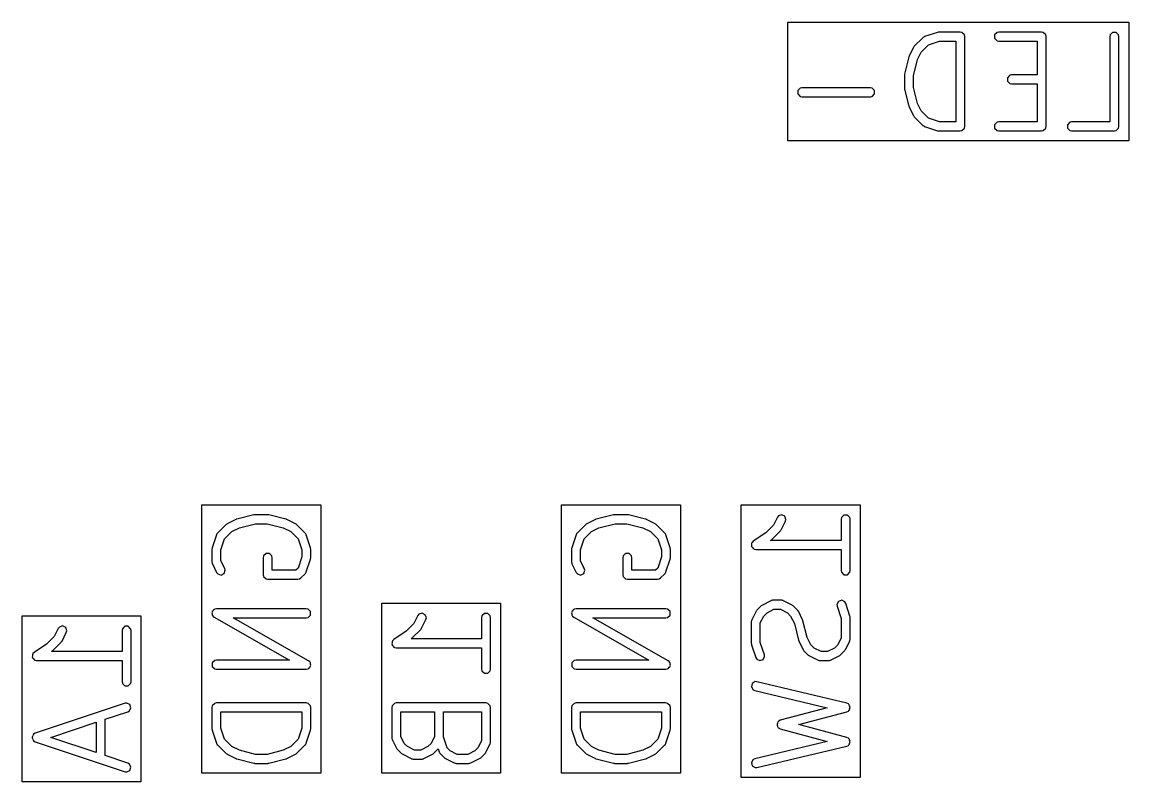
# Model space of a CAD drawing. Extents: x 126 to 207.7, y -101.2 to -82.
# Drawn here: x 126.05 to 138.36, y -101.25 to -92.8 of the extents above; entities that cross this region are included whole.
import ezdxf

# ---------------------------------------------------------------- set-up
doc = ezdxf.new("R2010")
doc.units = 0
doc.layers.add('BLACK', color=7, linetype='CONTINUOUS')

msp = doc.modelspace()

# ---------------------------------------------------------------- linework, layer by layer
at = {"layer": 'BLACK', "linetype": 'CONTINUOUS'}
for p, q in [((134.56262, -94.11853), (134.56262, -92.796308)), ((134.56262, -92.796308), (138.357226, -92.796308)), ((138.357226, -92.796308), (138.357226, -94.11853)), ((136.227922, -92.909985), (136.085066, -92.957604)), ((136.235872, -92.908982), (136.227922, -92.909985)), ((136.243734, -92.907419), (136.235872, -92.908982)), ((136.481829, -92.907419), (136.243734, -92.907419)), ((136.500963, -92.911225), (136.481829, -92.907419)), ((136.528023, -92.938285), (136.500963, -92.911225)), ((136.531829, -92.957419), (136.528023, -92.938285)), ((136.891267, -92.911225), (136.864207, -92.938285)), ((136.864207, -92.938285), (136.864207, -92.976553)), ((136.910401, -92.907419), (136.891267, -92.911225)), ((137.386591, -92.907419), (136.910401, -92.907419)), ((137.405725, -92.911225), (137.386591, -92.907419)), ((137.432785, -92.938285), (137.405725, -92.911225)), ((137.436591, -92.957419), (137.432785, -92.938285)), ((138.149921, -92.938285), (138.146115, -92.957419)), ((138.176981, -92.911225), (138.149921, -92.938285)), ((138.215249, -92.911225), (138.176981, -92.911225)), ((138.242309, -92.938285), (138.215249, -92.911225)), ((138.246115, -92.957419), (138.242309, -92.938285)), ((135.970284, -93.064921), (135.965832, -93.071582)), ((136.065522, -92.969683), (135.970284, -93.064921)), ((136.046732, -93.129893), (136.127885, -93.048739)), ((136.067603, -92.968292), (136.065522, -92.969683)), ((136.068117, -92.967265), (136.067603, -92.968292)), ((136.075082, -92.963294), (136.068117, -92.967265)), ((136.081743, -92.958844), (136.075082, -92.963294)), ((136.082891, -92.958844), (136.081743, -92.958844)), ((136.085066, -92.957604), (136.082891, -92.958844)), ((136.127885, -93.048739), (136.251847, -93.007419)), ((136.251847, -93.007419), (136.431829, -93.007419)), ((136.431829, -93.007419), (136.431829, -93.907419)), ((136.531829, -93.957419), (136.531829, -92.957419)), ((136.864207, -92.976553), (136.891267, -93.003613)), ((136.891267, -93.003613), (136.910401, -93.007419)), ((136.910401, -93.007419), (137.336591, -93.007419)), ((137.336591, -93.007419), (137.336591, -93.383609)), ((137.436591, -93.957419), (137.436591, -92.957419)), ((138.146115, -92.957419), (138.146115, -93.907419)), ((138.246115, -93.957419), (138.246115, -92.957419)), ((135.909513, -93.183387), (135.861894, -93.373863)), ((135.911852, -93.178434), (135.909513, -93.183387)), ((135.913299, -93.173153), (135.911852, -93.178434)), ((135.960917, -93.077916), (135.913299, -93.173153)), ((135.965832, -93.071582), (135.960917, -93.077916)), ((136.005196, -93.212965), (136.046732, -93.129893)), ((135.960401, -93.392145), (136.005196, -93.212965)), ((135.861596, -93.37998), (135.860401, -93.38599)), ((135.860401, -93.38599), (135.860401, -93.528847)), ((135.861894, -93.373863), (135.861596, -93.37998)), ((135.960401, -93.522692), (135.960401, -93.392145)), ((137.034124, -93.387415), (137.007064, -93.414475)), ((137.007064, -93.414475), (137.007064, -93.452743)), ((137.053258, -93.383609), (137.034124, -93.387415)), ((137.336591, -93.383609), (137.053258, -93.383609)), ((134.700791, -93.530272), (134.673731, -93.557332)), ((134.673731, -93.557332), (134.673731, -93.5956)), ((134.719925, -93.526466), (134.700791, -93.530272)), ((135.481829, -93.526466), (134.719925, -93.526466)), ((135.500963, -93.530272), (135.481829, -93.526466)), ((135.528023, -93.557332), (135.500963, -93.530272)), ((135.528023, -93.5956), (135.528023, -93.557332)), ((135.860401, -93.528847), (135.861596, -93.534856)), ((135.861596, -93.534856), (135.861894, -93.540974)), ((135.861894, -93.540974), (135.909513, -93.73145)), ((136.005196, -93.701872), (135.960401, -93.522692)), ((137.007064, -93.452743), (137.034124, -93.479803)), ((137.034124, -93.479803), (137.053258, -93.483609)), ((137.053258, -93.483609), (137.336591, -93.483609)), ((137.336591, -93.483609), (137.336591, -93.907419)), ((134.673731, -93.5956), (134.700791, -93.62266)), ((134.700791, -93.62266), (134.719925, -93.626466)), ((134.719925, -93.626466), (135.481829, -93.626466)), ((135.481829, -93.626466), (135.500963, -93.62266)), ((135.500963, -93.62266), (135.528023, -93.5956)), ((135.909513, -93.73145), (135.911852, -93.736402)), ((135.911852, -93.736402), (135.913299, -93.741684)), ((135.913299, -93.741684), (135.960917, -93.836921)), ((136.046731, -93.784942), (136.005196, -93.701872)), ((136.127887, -93.866099), (136.046731, -93.784942)), ((135.960917, -93.836921), (135.965828, -93.843249)), ((135.965828, -93.843249), (135.970283, -93.849916)), ((135.970283, -93.849916), (136.065522, -93.945155)), ((136.251847, -93.907419), (136.127887, -93.866099)), ((136.431829, -93.907419), (136.251847, -93.907419)), ((136.891267, -93.911225), (136.864207, -93.938285)), ((136.910401, -93.907419), (136.891267, -93.911225)), ((137.336591, -93.907419), (136.910401, -93.907419)), ((137.700791, -93.911225), (137.673731, -93.938285)), ((137.719925, -93.907419), (137.700791, -93.911225)), ((138.146115, -93.907419), (137.719925, -93.907419)), ((136.065522, -93.945155), (136.067603, -93.946545)), ((136.067603, -93.946545), (136.068117, -93.947573)), ((136.068117, -93.947573), (136.075082, -93.951543)), ((136.075082, -93.951543), (136.081743, -93.955994)), ((136.081743, -93.955994), (136.082891, -93.955994)), ((136.082891, -93.955994), (136.085066, -93.957234)), ((136.085066, -93.957234), (136.227922, -94.004853)), ((136.227922, -94.004853), (136.235872, -94.005855)), ((136.235872, -94.005855), (136.243734, -94.007419)), ((136.243734, -94.007419), (136.481829, -94.007419)), ((136.481829, -94.007419), (136.500963, -94.003613)), ((136.500963, -94.003613), (136.528023, -93.976553)), ((136.528023, -93.976553), (136.531829, -93.957419)), ((136.864207, -93.938285), (136.864207, -93.976553)), ((136.864207, -93.976553), (136.891267, -94.003613)), ((136.891267, -94.003613), (136.910401, -94.007419)), ((136.910401, -94.007419), (137.386591, -94.007419)), ((137.386591, -94.007419), (137.405725, -94.003613)), ((137.405725, -94.003613), (137.432785, -93.976553)), ((137.432785, -93.976553), (137.436591, -93.957419)), ((137.673731, -93.938285), (137.673731, -93.976553)), ((137.673731, -93.976553), (137.700791, -94.003613)), ((137.700791, -94.003613), (137.719925, -94.007419)), ((137.719925, -94.007419), (138.196115, -94.007419)), ((138.196115, -94.007419), (138.215249, -94.003613)), ((138.215249, -94.003613), (138.242309, -93.976553)), ((138.242309, -93.976553), (138.246115, -93.957419)), ((138.357226, -94.11853), (134.56262, -94.11853)), ((128.046308, -101.154845), (128.046308, -98.165957)), ((128.046308, -98.165957), (129.36853, -98.165957)), ((129.36853, -98.165957), (129.36853, -101.154845)), ((132.046308, -101.154845), (132.046308, -98.165957)), ((132.046308, -98.165957), (133.36853, -98.165957)), ((133.36853, -98.165957), (133.36853, -101.154845)), ((134.046308, -101.201835), (134.046308, -98.166083)), ((134.046308, -98.166083), (135.36853, -98.166083)), ((135.36853, -98.166083), (135.36853, -101.201835)), ((128.423153, -98.329966), (128.327915, -98.377585)), ((128.428434, -98.328519), (128.423153, -98.329966)), ((128.433387, -98.32618), (128.428434, -98.328519)), ((128.623863, -98.278561), (128.433387, -98.32618)), ((128.62998, -98.278263), (128.623863, -98.278561)), ((128.63599, -98.277068), (128.62998, -98.278263)), ((128.778847, -98.277068), (128.63599, -98.277068)), ((128.784856, -98.278263), (128.778847, -98.277068)), ((128.790974, -98.278561), (128.784856, -98.278263)), ((128.98145, -98.32618), (128.790974, -98.278561)), ((128.986402, -98.328519), (128.98145, -98.32618)), ((128.991684, -98.329966), (128.986402, -98.328519)), ((129.086921, -98.377584), (128.991684, -98.329966)), ((132.423153, -98.329966), (132.327915, -98.377585)), ((132.428434, -98.328519), (132.423153, -98.329966)), ((132.433387, -98.32618), (132.428434, -98.328519)), ((132.623863, -98.278561), (132.433387, -98.32618)), ((132.62998, -98.278263), (132.623863, -98.278561)), ((132.63599, -98.277068), (132.62998, -98.278263)), ((132.778847, -98.277068), (132.63599, -98.277068)), ((132.784856, -98.278263), (132.778847, -98.277068)), ((132.790974, -98.278561), (132.784856, -98.278263)), ((132.98145, -98.32618), (132.790974, -98.278561)), ((132.986402, -98.328519), (132.98145, -98.32618)), ((132.991684, -98.329966), (132.986402, -98.328519)), ((133.086921, -98.377584), (132.991684, -98.329966)), ((134.448411, -98.304708), (134.40442, -98.392689)), ((134.460373, -98.289296), (134.448411, -98.304708)), ((134.496677, -98.277194), (134.460373, -98.289296)), ((134.490235, -98.444667), (134.537854, -98.349429)), ((134.530905, -98.294308), (134.496677, -98.277194)), ((134.543007, -98.330613), (134.530905, -98.294308)), ((134.537854, -98.349429), (134.543007, -98.330613)), ((135.161225, -98.307934), (135.157419, -98.327068)), ((135.157419, -98.327068), (135.157419, -98.562782)), ((135.188285, -98.280874), (135.161225, -98.307934)), ((135.226553, -98.280874), (135.188285, -98.280874)), ((135.253613, -98.307934), (135.226553, -98.280874)), ((135.257419, -98.327068), (135.253613, -98.307934)), ((135.257419, -98.898496), (135.257419, -98.327068)), ((128.217265, -98.484785), (128.213297, -98.491745)), ((128.218291, -98.484271), (128.217265, -98.484785)), ((128.219683, -98.482189), (128.218291, -98.484271)), ((128.314921, -98.386951), (128.219683, -98.482189)), ((128.298739, -98.544552), (128.379892, -98.463399)), ((128.32158, -98.3825), (128.314921, -98.386951)), ((128.327915, -98.377585), (128.32158, -98.3825)), ((128.379892, -98.463399), (128.462966, -98.421862)), ((128.462966, -98.421862), (128.642145, -98.377068)), ((128.642145, -98.377068), (128.772692, -98.377068)), ((128.772692, -98.377068), (128.951872, -98.421863)), ((128.951872, -98.421863), (129.034942, -98.463398)), ((129.034942, -98.463398), (129.116099, -98.544554)), ((129.093249, -98.382495), (129.086921, -98.377584)), ((129.099916, -98.38695), (129.093249, -98.382495)), ((129.195155, -98.482189), (129.099916, -98.38695)), ((129.196545, -98.48427), (129.195155, -98.482189)), ((129.197573, -98.484784), (129.196545, -98.48427)), ((129.201543, -98.491749), (129.197573, -98.484784)), ((132.217265, -98.484785), (132.213297, -98.491745)), ((132.218291, -98.484271), (132.217265, -98.484785)), ((132.219683, -98.482189), (132.218291, -98.484271)), ((132.314921, -98.386951), (132.219683, -98.482189)), ((132.298739, -98.544552), (132.379892, -98.463399)), ((132.32158, -98.3825), (132.314921, -98.386951)), ((132.327915, -98.377585), (132.32158, -98.3825)), ((132.379892, -98.463399), (132.462966, -98.421862)), ((132.462966, -98.421862), (132.642145, -98.377068)), ((132.642145, -98.377068), (132.772692, -98.377068)), ((132.772692, -98.377068), (132.951872, -98.421863)), ((132.951872, -98.421863), (133.034942, -98.463398)), ((133.034942, -98.463398), (133.116099, -98.544554)), ((133.093249, -98.382495), (133.086921, -98.377584)), ((133.099916, -98.38695), (133.093249, -98.382495)), ((133.195155, -98.482189), (133.099916, -98.38695)), ((133.196545, -98.48427), (133.195155, -98.482189)), ((133.197573, -98.484784), (133.196545, -98.48427)), ((133.201543, -98.491749), (133.197573, -98.484784)), ((134.318425, -98.478685), (134.179684, -98.571179)), ((134.40442, -98.392689), (134.318425, -98.478685)), ((134.385631, -98.552899), (134.480869, -98.457661)), ((134.480869, -98.457661), (134.485319, -98.451001)), ((134.485319, -98.451001), (134.490235, -98.444667)), ((128.207604, -98.501733), (128.159985, -98.64459)), ((128.208844, -98.499557), (128.207604, -98.501733)), ((128.213297, -98.491745), (128.208844, -98.49841)), ((128.208844, -98.49841), (128.208844, -98.499557)), ((128.257419, -98.668514), (128.298739, -98.544552)), ((129.116099, -98.544554), (129.157419, -98.668514)), ((129.205994, -98.49841), (129.201543, -98.491749)), ((129.205994, -98.499557), (129.205994, -98.49841)), ((129.207234, -98.501733), (129.205994, -98.499557)), ((129.254853, -98.644589), (129.207234, -98.501733)), ((132.207604, -98.501733), (132.159985, -98.64459)), ((132.208844, -98.499557), (132.207604, -98.501733)), ((132.213297, -98.491745), (132.208844, -98.49841)), ((132.208844, -98.49841), (132.208844, -98.499557)), ((132.257419, -98.668514), (132.298739, -98.544552)), ((133.116099, -98.544554), (133.157419, -98.668514)), ((133.205994, -98.49841), (133.201543, -98.491749)), ((133.205994, -98.499557), (133.205994, -98.49841)), ((133.207234, -98.501733), (133.205994, -98.499557)), ((133.254853, -98.644589), (133.207234, -98.501733)), ((134.161225, -98.60821), (134.15837, -98.622485)), ((134.164865, -98.590007), (134.161225, -98.593648)), ((134.161225, -98.593648), (134.161225, -98.60821)), ((134.165875, -98.58496), (134.164865, -98.590007)), ((134.179684, -98.571179), (134.165875, -98.58496)), ((134.372557, -98.562782), (134.378011, -98.559146)), ((135.157419, -98.562782), (134.372557, -98.562782)), ((134.378011, -98.559146), (134.381515, -98.555649)), ((134.381515, -98.555649), (134.385631, -98.552899)), ((128.158982, -98.652538), (128.157419, -98.660401)), ((128.157419, -98.660401), (128.157419, -98.803258)), ((128.159985, -98.64459), (128.158982, -98.652538)), ((128.257419, -98.791455), (128.257419, -98.668514)), ((128.759713, -98.709445), (128.732653, -98.736505)), ((128.797981, -98.709445), (128.759713, -98.709445)), ((128.825041, -98.736505), (128.797981, -98.709445)), ((129.157419, -98.668514), (129.157419, -98.747526)), ((129.255855, -98.652539), (129.254853, -98.644589)), ((129.257419, -98.660401), (129.255855, -98.652539)), ((129.257419, -98.755639), (129.257419, -98.660401)), ((132.158982, -98.652538), (132.157419, -98.660401)), ((132.157419, -98.660401), (132.157419, -98.803258)), ((132.159985, -98.64459), (132.158982, -98.652538)), ((132.257419, -98.791455), (132.257419, -98.668514)), ((132.759713, -98.709445), (132.732653, -98.736505)), ((132.797981, -98.709445), (132.759713, -98.709445)), ((132.825041, -98.736505), (132.797981, -98.709445)), ((133.157419, -98.668514), (133.157419, -98.747526)), ((133.255855, -98.652539), (133.254853, -98.644589)), ((133.257419, -98.660401), (133.255855, -98.652539)), ((133.257419, -98.755639), (133.257419, -98.660401)), ((134.15837, -98.622485), (134.161225, -98.626767)), ((134.161225, -98.626767), (134.161225, -98.631916)), ((134.161225, -98.631916), (134.171521, -98.642212)), ((134.171521, -98.642212), (134.179597, -98.654326)), ((134.179597, -98.654326), (134.184644, -98.655335)), ((134.184644, -98.655335), (134.188285, -98.658976)), ((134.188285, -98.658976), (134.207419, -98.662782)), ((134.207419, -98.662782), (135.157419, -98.662782)), ((135.157419, -98.662782), (135.157419, -98.898496)), ((128.157419, -98.803258), (128.157907, -98.805714)), ((128.157907, -98.805714), (128.157545, -98.806803)), ((128.157545, -98.806803), (128.159661, -98.81453)), ((128.159661, -98.81453), (128.161225, -98.822392)), ((128.161225, -98.822392), (128.162036, -98.823203)), ((128.162036, -98.823203), (128.162698, -98.825619)), ((128.162698, -98.825619), (128.210316, -98.920856)), ((128.299759, -98.876135), (128.257419, -98.791455)), ((128.732653, -98.736505), (128.728847, -98.755639)), ((128.728847, -98.755639), (128.728847, -98.946115)), ((128.828847, -98.755639), (128.825041, -98.736505)), ((128.828847, -98.896115), (128.828847, -98.755639)), ((129.157419, -98.747526), (129.116099, -98.871485)), ((129.207234, -98.914307), (129.254853, -98.771451)), ((129.254853, -98.771451), (129.255855, -98.7635)), ((129.255855, -98.7635), (129.257419, -98.755639)), ((132.157419, -98.803258), (132.157907, -98.805714)), ((132.157907, -98.805714), (132.157545, -98.806803)), ((132.157545, -98.806803), (132.159661, -98.81453)), ((132.159661, -98.81453), (132.161225, -98.822392)), ((132.161225, -98.822392), (132.162036, -98.823203)), ((132.162036, -98.823203), (132.162698, -98.825619)), ((132.162698, -98.825619), (132.210316, -98.920856)), ((132.299759, -98.876135), (132.257419, -98.791455)), ((132.732653, -98.736505), (132.728847, -98.755639)), ((132.728847, -98.755639), (132.728847, -98.946115)), ((132.828847, -98.755639), (132.825041, -98.736505)), ((132.828847, -98.896115), (132.828847, -98.755639)), ((133.157419, -98.747526), (133.116099, -98.871485)), ((133.207234, -98.914307), (133.254853, -98.771451)), ((133.254853, -98.771451), (133.255855, -98.7635)), ((133.255855, -98.7635), (133.257419, -98.755639)), ((128.210316, -98.920856), (128.222278, -98.936268)), ((128.222278, -98.936268), (128.258582, -98.94837)), ((128.258582, -98.94837), (128.29281, -98.931256)), ((128.29281, -98.931256), (128.304912, -98.894951)), ((128.304912, -98.894951), (128.299759, -98.876135)), ((128.728847, -98.946115), (128.732653, -98.965249)), ((128.732653, -98.965249), (128.759713, -98.992309)), ((129.091469, -98.896115), (128.828847, -98.896115)), ((129.116099, -98.871485), (129.091469, -98.896115)), ((129.147535, -98.981471), (129.195155, -98.933852)), ((129.195155, -98.933852), (129.196546, -98.931769)), ((129.196546, -98.931769), (129.197573, -98.931256)), ((129.197573, -98.931256), (129.201539, -98.924297)), ((129.201539, -98.924297), (129.205994, -98.917631)), ((129.205994, -98.916482), (129.207234, -98.914307)), ((129.205994, -98.917631), (129.205994, -98.916482)), ((132.210316, -98.920856), (132.222278, -98.936268)), ((132.222278, -98.936268), (132.258582, -98.94837)), ((132.258582, -98.94837), (132.29281, -98.931256)), ((132.29281, -98.931256), (132.304912, -98.894951)), ((132.304912, -98.894951), (132.299759, -98.876135)), ((132.728847, -98.946115), (132.732653, -98.965249)), ((132.732653, -98.965249), (132.759713, -98.992309)), ((133.091469, -98.896115), (132.828847, -98.896115)), ((133.116099, -98.871485), (133.091469, -98.896115)), ((133.147535, -98.981471), (133.195155, -98.933852)), ((133.195155, -98.933852), (133.196546, -98.931769)), ((133.196546, -98.931769), (133.197573, -98.931256)), ((133.197573, -98.931256), (133.201539, -98.924297)), ((133.201539, -98.924297), (133.205994, -98.917631)), ((133.205994, -98.916482), (133.207234, -98.914307)), ((133.205994, -98.917631), (133.205994, -98.916482)), ((135.157419, -98.898496), (135.161225, -98.91763)), ((135.161225, -98.91763), (135.188285, -98.94469)), ((135.188285, -98.94469), (135.226553, -98.94469)), ((135.226553, -98.94469), (135.253613, -98.91763)), ((135.253613, -98.91763), (135.257419, -98.898496)), ((128.759713, -98.992309), (128.778847, -98.996115)), ((128.778847, -98.996115), (129.11218, -98.996115)), ((129.11218, -98.996115), (129.131314, -98.992309)), ((129.131314, -98.992309), (129.147535, -98.981471)), ((132.759713, -98.992309), (132.778847, -98.996115)), ((132.778847, -98.996115), (133.11218, -98.996115)), ((133.11218, -98.996115), (133.131314, -98.992309)), ((133.131314, -98.992309), (133.147535, -98.981471)), ((128.170378, -99.346399), (128.161225, -99.355553)), ((128.176804, -99.335155), (128.170378, -99.346399)), ((128.18343, -99.333347), (128.176804, -99.335155)), ((128.188285, -99.328493), (128.18343, -99.333347)), ((128.207419, -99.324687), (128.188285, -99.328493)), ((129.207419, -99.324687), (128.207419, -99.324687)), ((129.226553, -99.328493), (129.207419, -99.324687)), ((129.253613, -99.355553), (129.226553, -99.328493)), ((130.046308, -101.154845), (130.046308, -99.261321)), ((130.046308, -99.261321), (131.36853, -99.261321)), ((131.36853, -99.261321), (131.36853, -101.154845)), ((132.170378, -99.346399), (132.161225, -99.355553)), ((132.176804, -99.335155), (132.170378, -99.346399)), ((132.18343, -99.333347), (132.176804, -99.335155)), ((132.188285, -99.328493), (132.18343, -99.333347)), ((132.207419, -99.324687), (132.188285, -99.328493)), ((133.207419, -99.324687), (132.207419, -99.324687)), ((133.226553, -99.328493), (133.207419, -99.324687)), ((133.253613, -99.355553), (133.226553, -99.328493)), ((134.215231, -99.345993), (134.210316, -99.352327)), ((134.219683, -99.339332), (134.215231, -99.345993)), ((134.267301, -99.291713), (134.219683, -99.339332)), ((134.273967, -99.287258), (134.267301, -99.291713)), ((134.280296, -99.282347), (134.273967, -99.287258)), ((134.375534, -99.234728), (134.280296, -99.282347)), ((134.332275, -99.36816), (134.409699, -99.329449)), ((134.377949, -99.234066), (134.375534, -99.234728)), ((134.378761, -99.233255), (134.377949, -99.234066)), ((134.386622, -99.231691), (134.378761, -99.233255)), ((134.39435, -99.229575), (134.386622, -99.231691)), ((134.395438, -99.229937), (134.39435, -99.229575)), ((134.397895, -99.229449), (134.395438, -99.229937)), ((134.493133, -99.229449), (134.397895, -99.229449)), ((134.409699, -99.329449), (134.48133, -99.329449)), ((134.48133, -99.329449), (134.558753, -99.36816)), ((134.495589, -99.229937), (134.493133, -99.229449)), ((134.496678, -99.229575), (134.495589, -99.229937)), ((134.504405, -99.231691), (134.496678, -99.229575)), ((134.512267, -99.233255), (134.504405, -99.231691)), ((134.513078, -99.234066), (134.512267, -99.233255)), ((134.515494, -99.234728), (134.513078, -99.234066)), ((134.610731, -99.282346), (134.515494, -99.234728)), ((134.617064, -99.287261), (134.610731, -99.282346)), ((134.623726, -99.291713), (134.617064, -99.287261)), ((134.671345, -99.339331), (134.623726, -99.291713)), ((134.675799, -99.345997), (134.671345, -99.339331)), ((134.680711, -99.352326), (134.675799, -99.345997)), ((135.12704, -99.241676), (135.109926, -99.275905)), ((135.109926, -99.275905), (135.112366, -99.29526)), ((135.112366, -99.29526), (135.157419, -99.430419)), ((135.163344, -99.229575), (135.12704, -99.241676)), ((135.197573, -99.246689), (135.163344, -99.229575)), ((135.207234, -99.263638), (135.197573, -99.246689)), ((135.254853, -99.406494), (135.207234, -99.263638)), ((126.046434, -101.249957), (126.046434, -99.404178)), ((126.046434, -99.404178), (127.36853, -99.404178)), ((127.36853, -99.404178), (127.36853, -101.249957)), ((128.161225, -99.362418), (128.157818, -99.368381)), ((128.157818, -99.368381), (128.161225, -99.380873)), ((128.161225, -99.355553), (128.161225, -99.362418)), ((128.161225, -99.380873), (128.161225, -99.393821)), ((128.161225, -99.393821), (128.166079, -99.398675)), ((128.166079, -99.398675), (128.167887, -99.405302)), ((128.167887, -99.405302), (128.182612, -99.418099)), ((128.182612, -99.418099), (129.019141, -99.896115)), ((129.232226, -99.902703), (128.395697, -99.424687)), ((128.395697, -99.424687), (129.207419, -99.424687)), ((129.207419, -99.424687), (129.226553, -99.420881)), ((129.226553, -99.420881), (129.253613, -99.393821)), ((129.253613, -99.393821), (129.253613, -99.355553)), ((130.448411, -99.399946), (130.40442, -99.487927)), ((130.460373, -99.384534), (130.448411, -99.399946)), ((130.496677, -99.372432), (130.460373, -99.384534)), ((130.490235, -99.539905), (130.537854, -99.444667)), ((130.530905, -99.389546), (130.496677, -99.372432)), ((130.543007, -99.425851), (130.530905, -99.389546)), ((130.537854, -99.444667), (130.543007, -99.425851)), ((131.161225, -99.403172), (131.157419, -99.422306)), ((131.157419, -99.422306), (131.157419, -99.65802)), ((131.188285, -99.376112), (131.161225, -99.403172)), ((131.226553, -99.376112), (131.188285, -99.376112)), ((131.253613, -99.403172), (131.226553, -99.376112)), ((131.257419, -99.422306), (131.253613, -99.403172)), ((131.257419, -99.993734), (131.257419, -99.422306)), ((132.161225, -99.362418), (132.157818, -99.368381)), ((132.157818, -99.368381), (132.161225, -99.380873)), ((132.161225, -99.355553), (132.161225, -99.362418)), ((132.161225, -99.380873), (132.161225, -99.393821)), ((132.161225, -99.393821), (132.166079, -99.398675)), ((132.166079, -99.398675), (132.167887, -99.405302)), ((132.167887, -99.405302), (132.182612, -99.418099)), ((132.182612, -99.418099), (133.019141, -99.896115)), ((133.232226, -99.902703), (132.395697, -99.424687)), ((132.395697, -99.424687), (133.207419, -99.424687)), ((133.207419, -99.424687), (133.226553, -99.420881)), ((133.226553, -99.420881), (133.253613, -99.393821)), ((133.253613, -99.393821), (133.253613, -99.355553)), ((134.157907, -99.467468), (134.157419, -99.469925)), ((134.157419, -99.469925), (134.157419, -99.70802)), ((134.159661, -99.458652), (134.157545, -99.46638)), ((134.157545, -99.46638), (134.157907, -99.467468)), ((134.161225, -99.450791), (134.159661, -99.458652)), ((134.162036, -99.449979), (134.161225, -99.450791)), ((134.162698, -99.447564), (134.162036, -99.449979)), ((134.210316, -99.352327), (134.162698, -99.447564)), ((134.257419, -99.481728), (134.29613, -99.404304)), ((134.29613, -99.404304), (134.332275, -99.36816)), ((134.558753, -99.36816), (134.594897, -99.404305)), ((134.594897, -99.404305), (134.636433, -99.487377)), ((134.72833, -99.447564), (134.680711, -99.352326)), ((134.729776, -99.452845), (134.72833, -99.447564)), ((134.732116, -99.457798), (134.729776, -99.452845)), ((134.778404, -99.64295), (134.732116, -99.457798)), ((135.157419, -99.430419), (135.157419, -99.648597)), ((135.255855, -99.414444), (135.254853, -99.406494)), ((135.257419, -99.422306), (135.255855, -99.414444)), ((135.257419, -99.660401), (135.257419, -99.422306)), ((126.448411, -99.542803), (126.40442, -99.630784)), ((126.460373, -99.527391), (126.448411, -99.542803)), ((126.496677, -99.515289), (126.460373, -99.527391)), ((126.490235, -99.682762), (126.537854, -99.587524)), ((126.530905, -99.532403), (126.496677, -99.515289)), ((126.543007, -99.568708), (126.530905, -99.532403)), ((126.537854, -99.587524), (126.543007, -99.568708)), ((127.161225, -99.546029), (127.157419, -99.565163)), ((127.157419, -99.565163), (127.157419, -99.800877)), ((127.188285, -99.518969), (127.161225, -99.546029)), ((127.226553, -99.518969), (127.188285, -99.518969)), ((127.253613, -99.546029), (127.226553, -99.518969)), ((127.257419, -99.565163), (127.253613, -99.546029)), ((127.257419, -100.136591), (127.257419, -99.565163)), ((130.318425, -99.573923), (130.179684, -99.666417)), ((130.40442, -99.487927), (130.318425, -99.573923)), ((130.385631, -99.648137), (130.480869, -99.552899)), ((130.480869, -99.552899), (130.485319, -99.546239)), ((130.485319, -99.546239), (130.490235, -99.539905)), ((134.257419, -99.699906), (134.257419, -99.481728)), ((134.636433, -99.487377), (134.682721, -99.672528)), ((126.318425, -99.71678), (126.179684, -99.809274)), ((126.40442, -99.630784), (126.318425, -99.71678)), ((126.385631, -99.790994), (126.480869, -99.695756)), ((126.480869, -99.695756), (126.485319, -99.689096)), ((126.485319, -99.689096), (126.490235, -99.682762)), ((130.161225, -99.703448), (130.15837, -99.717723)), ((130.164865, -99.685245), (130.161225, -99.688886)), ((130.161225, -99.688886), (130.161225, -99.703448)), ((130.165875, -99.680198), (130.164865, -99.685245)), ((130.179684, -99.666417), (130.165875, -99.680198)), ((130.372557, -99.65802), (130.378011, -99.654384)), ((131.157419, -99.65802), (130.372557, -99.65802)), ((130.378011, -99.654384), (130.381515, -99.650887)), ((130.381515, -99.650887), (130.385631, -99.648137)), ((134.157419, -99.70802), (134.158982, -99.715882)), ((134.158982, -99.715882), (134.159985, -99.723831)), ((134.302472, -99.835065), (134.257419, -99.699906)), ((134.682721, -99.672528), (134.68506, -99.67748)), ((134.68506, -99.67748), (134.686507, -99.682762)), ((134.686507, -99.682762), (134.734125, -99.777999)), ((134.819939, -99.726021), (134.778404, -99.64295)), ((135.157419, -99.648597), (135.118708, -99.726019)), ((135.204521, -99.778), (135.25214, -99.682762)), ((135.25214, -99.682762), (135.252801, -99.680346)), ((135.252801, -99.680346), (135.253613, -99.679535)), ((135.253613, -99.679535), (135.255176, -99.671673)), ((135.255176, -99.671673), (135.257293, -99.663946)), ((135.25693, -99.662857), (135.257419, -99.660401)), ((135.257293, -99.663946), (135.25693, -99.662857)), ((126.164865, -99.828102), (126.161225, -99.831743)), ((126.161225, -99.831743), (126.161225, -99.846305)), ((126.165875, -99.823055), (126.164865, -99.828102)), ((126.179684, -99.809274), (126.165875, -99.823055)), ((126.372557, -99.800877), (126.378011, -99.797241)), ((127.157419, -99.800877), (126.372557, -99.800877)), ((126.378011, -99.797241), (126.381515, -99.793744)), ((126.381515, -99.793744), (126.385631, -99.790994)), ((130.15837, -99.717723), (130.161225, -99.722005)), ((130.161225, -99.722005), (130.161225, -99.727154)), ((130.161225, -99.727154), (130.171521, -99.73745)), ((130.171521, -99.73745), (130.179597, -99.749564)), ((130.179597, -99.749564), (130.184644, -99.750573)), ((130.184644, -99.750573), (130.188285, -99.754214)), ((130.188285, -99.754214), (130.207419, -99.75802)), ((130.207419, -99.75802), (131.157419, -99.75802)), ((131.157419, -99.75802), (131.157419, -99.993734)), ((134.159985, -99.723831), (134.207604, -99.866688)), ((134.304912, -99.854421), (134.302472, -99.835065)), ((134.734125, -99.777999), (134.73904, -99.784332)), ((134.73904, -99.784332), (134.743492, -99.790994)), ((134.743492, -99.790994), (134.79111, -99.838613)), ((134.79111, -99.838613), (134.797776, -99.843067)), ((134.856084, -99.762165), (134.819939, -99.726021)), ((134.933508, -99.800877), (134.856084, -99.762165)), ((135.005139, -99.800877), (134.933508, -99.800877)), ((135.082561, -99.762165), (135.005139, -99.800877)), ((135.118708, -99.726019), (135.082561, -99.762165)), ((135.140868, -99.843068), (135.147535, -99.838614)), ((135.147535, -99.838614), (135.195155, -99.790995)), ((135.195155, -99.790995), (135.199609, -99.784328)), ((135.199609, -99.784328), (135.204521, -99.778)), ((126.161225, -99.846305), (126.15837, -99.86058)), ((126.15837, -99.86058), (126.161225, -99.864862)), ((126.161225, -99.864862), (126.161225, -99.870011)), ((126.161225, -99.870011), (126.171521, -99.880307)), ((126.171521, -99.880307), (126.179597, -99.892421)), ((126.179597, -99.892421), (126.184644, -99.89343)), ((126.184644, -99.89343), (126.188285, -99.897071)), ((126.188285, -99.897071), (126.207419, -99.900877)), ((126.207419, -99.900877), (127.157419, -99.900877)), ((127.157419, -99.900877), (127.157419, -100.136591)), ((128.188285, -99.899921), (128.161225, -99.926981)), ((128.161225, -99.926981), (128.161225, -99.965249)), ((128.207419, -99.896115), (128.188285, -99.899921)), ((129.019141, -99.896115), (128.207419, -99.896115)), ((129.246951, -99.915501), (129.232226, -99.902703)), ((129.248757, -99.922125), (129.246951, -99.915501)), ((129.253613, -99.926981), (129.248757, -99.922125)), ((129.253613, -99.939928), (129.253613, -99.926981)), ((129.25702, -99.952421), (129.253613, -99.939928)), ((129.253613, -99.958383), (129.25702, -99.952421)), ((129.253613, -99.965249), (129.253613, -99.958383)), ((132.188285, -99.899921), (132.161225, -99.926981)), ((132.161225, -99.926981), (132.161225, -99.965249)), ((132.207419, -99.896115), (132.188285, -99.899921)), ((133.019141, -99.896115), (132.207419, -99.896115)), ((133.246951, -99.915501), (133.232226, -99.902703)), ((133.248757, -99.922125), (133.246951, -99.915501)), ((133.253613, -99.926981), (133.248757, -99.922125)), ((133.253613, -99.939928), (133.253613, -99.926981)), ((133.25702, -99.952421), (133.253613, -99.939928)), ((133.253613, -99.958383), (133.25702, -99.952421)), ((133.253613, -99.965249), (133.253613, -99.958383)), ((134.207604, -99.866688), (134.217265, -99.883636)), ((134.217265, -99.883636), (134.251494, -99.900751)), ((134.251494, -99.900751), (134.287798, -99.888649)), ((134.287798, -99.888649), (134.304912, -99.854421)), ((134.797776, -99.843067), (134.804105, -99.847979)), ((134.804105, -99.847979), (134.899343, -99.895598)), ((134.899343, -99.895598), (134.901758, -99.896259)), ((134.901758, -99.896259), (134.90257, -99.897071)), ((134.90257, -99.897071), (134.910431, -99.898634)), ((134.910431, -99.898634), (134.918159, -99.900751)), ((134.918159, -99.900751), (134.919247, -99.900388)), ((134.919247, -99.900388), (134.921704, -99.900877)), ((134.921704, -99.900877), (135.016942, -99.900877)), ((135.016942, -99.900877), (135.019398, -99.900388)), ((135.019398, -99.900388), (135.020487, -99.900751)), ((135.020487, -99.900751), (135.028214, -99.898634)), ((135.028214, -99.898634), (135.036076, -99.897071)), ((135.036076, -99.897071), (135.036887, -99.896259)), ((135.036887, -99.896259), (135.039303, -99.895598)), ((135.039303, -99.895598), (135.13454, -99.84798)), ((135.13454, -99.84798), (135.140868, -99.843068)), ((128.161225, -99.965249), (128.188285, -99.992309)), ((128.188285, -99.992309), (128.207419, -99.996115)), ((128.207419, -99.996115), (129.207419, -99.996115)), ((129.207419, -99.996115), (129.226553, -99.992309)), ((129.226553, -99.992309), (129.231407, -99.987454)), ((129.231407, -99.987454), (129.238034, -99.985647)), ((129.238034, -99.985647), (129.244459, -99.974402)), ((129.244459, -99.974402), (129.253613, -99.965249)), ((131.157419, -99.993734), (131.161225, -100.012868)), ((131.161225, -100.012868), (131.188285, -100.039928)), ((131.188285, -100.039928), (131.226553, -100.039928)), ((131.226553, -100.039928), (131.253613, -100.012868)), ((131.253613, -100.012868), (131.257419, -99.993734)), ((132.161225, -99.965249), (132.188285, -99.992309)), ((132.188285, -99.992309), (132.207419, -99.996115)), ((132.207419, -99.996115), (133.207419, -99.996115)), ((133.207419, -99.996115), (133.226553, -99.992309)), ((133.226553, -99.992309), (133.231407, -99.987454)), ((133.231407, -99.987454), (133.238034, -99.985647)), ((133.238034, -99.985647), (133.244459, -99.974402)), ((133.244459, -99.974402), (133.253613, -99.965249)), ((127.157419, -100.136591), (127.161225, -100.155725)), ((127.161225, -100.155725), (127.188285, -100.182785)), ((127.188285, -100.182785), (127.226553, -100.182785)), ((127.226553, -100.182785), (127.253613, -100.155725)), ((127.253613, -100.155725), (127.257419, -100.136591)), ((134.166913, -100.154898), (134.158049, -100.192125)), ((134.158049, -100.192125), (134.178106, -100.224717)), ((134.199505, -100.134841), (134.166913, -100.154898)), ((134.219, -100.135571), (134.199505, -100.134841)), ((135.219, -100.373666), (134.219, -100.135571)), ((134.178106, -100.224717), (134.195838, -100.232851)), ((134.195838, -100.232851), (135.003075, -100.42505)), ((127.191607, -100.374872), (126.191608, -100.708205)), ((127.210963, -100.372432), (127.191607, -100.374872)), ((127.245191, -100.389546), (127.210963, -100.372432)), ((127.240178, -100.460079), (127.257293, -100.42585)), ((127.257293, -100.42585), (127.245191, -100.389546)), ((128.161225, -100.403172), (128.157419, -100.422306)), ((128.157419, -100.422306), (128.157419, -100.660401)), ((128.188285, -100.376112), (128.161225, -100.403172)), ((128.207419, -100.372306), (128.188285, -100.376112)), ((129.207419, -100.372306), (128.207419, -100.372306)), ((129.226553, -100.376112), (129.207419, -100.372306)), ((129.253613, -100.403172), (129.226553, -100.376112)), ((129.257419, -100.422306), (129.253613, -100.403172)), ((129.257419, -100.660401), (129.257419, -100.422306)), ((130.161225, -100.403172), (130.157419, -100.422306)), ((130.157419, -100.422306), (130.157419, -100.755639)), ((130.188285, -100.376112), (130.161225, -100.403172)), ((130.207419, -100.372306), (130.188285, -100.376112)), ((131.207419, -100.372306), (130.207419, -100.372306)), ((131.226553, -100.376112), (131.207419, -100.372306)), ((131.253613, -100.403172), (131.226553, -100.376112)), ((131.257419, -100.422306), (131.253613, -100.403172)), ((131.257419, -100.803258), (131.257419, -100.422306)), ((132.161225, -100.403172), (132.157419, -100.422306)), ((132.157419, -100.422306), (132.157419, -100.660401)), ((132.188285, -100.376112), (132.161225, -100.403172)), ((132.207419, -100.372306), (132.188285, -100.376112)), ((133.207419, -100.372306), (132.207419, -100.372306)), ((133.226553, -100.376112), (133.207419, -100.372306)), ((133.253613, -100.403172), (133.226553, -100.376112)), ((133.257419, -100.422306), (133.253613, -100.403172)), ((133.257419, -100.660401), (133.257419, -100.422306)), ((135.003075, -100.42505), (134.48025, -100.56447)), ((135.236732, -100.3818), (135.219, -100.373666)), ((135.240651, -100.388169), (135.236732, -100.3818)), ((135.23781, -100.46201), (135.241557, -100.455537)), ((135.247123, -100.391916), (135.240651, -100.388169)), ((135.241557, -100.455537), (135.247925, -100.451619)), ((135.250308, -100.403862), (135.247123, -100.391916)), ((135.247925, -100.451619), (135.250788, -100.439592)), ((135.256789, -100.414392), (135.250308, -100.403862)), ((135.250788, -100.439592), (135.256984, -100.428891)), ((135.255057, -100.421665), (135.256789, -100.414392)), ((135.256984, -100.428891), (135.255057, -100.421665)), ((126.971704, -100.553581), (127.22323, -100.46974)), ((126.971704, -100.957696), (126.971704, -100.553581)), ((127.22323, -100.46974), (127.240178, -100.460079)), ((128.257419, -100.652287), (128.257419, -100.472306)), ((128.257419, -100.472306), (129.157419, -100.472306)), ((129.157419, -100.472306), (129.157419, -100.652288)), ((130.257419, -100.743836), (130.257419, -100.472306)), ((130.257419, -100.472306), (130.633609, -100.472306)), ((130.633609, -100.472306), (130.633609, -100.743835)), ((130.733609, -100.747525), (130.733609, -100.472306)), ((130.733609, -100.472306), (131.157419, -100.472306)), ((131.157419, -100.472306), (131.157419, -100.791454)), ((132.257419, -100.652287), (132.257419, -100.472306)), ((132.257419, -100.472306), (133.157419, -100.472306)), ((133.157419, -100.472306), (133.157419, -100.652288)), ((134.459327, -100.578976), (134.453429, -100.582392)), ((134.462743, -100.573078), (134.459327, -100.578976)), ((134.48025, -100.56447), (134.462743, -100.573078)), ((134.687186, -100.612782), (135.220302, -100.470618)), ((135.220302, -100.470618), (135.23781, -100.46201)), ((126.365532, -100.755639), (126.871704, -100.586915)), ((126.871704, -100.586915), (126.871704, -100.924362)), ((128.157419, -100.660401), (128.158982, -100.668263)), ((128.158982, -100.668263), (128.159985, -100.676212)), ((128.159985, -100.676212), (128.207604, -100.819069)), ((128.298739, -100.776249), (128.257419, -100.652287)), ((129.157419, -100.652288), (129.116099, -100.776247)), ((129.207234, -100.819069), (129.254853, -100.676213)), ((129.254853, -100.676213), (129.255855, -100.668262)), ((129.255855, -100.668262), (129.257419, -100.660401)), ((132.157419, -100.660401), (132.158982, -100.668263)), ((132.158982, -100.668263), (132.159985, -100.676212)), ((132.159985, -100.676212), (132.207604, -100.819069)), ((132.298739, -100.776249), (132.257419, -100.652287)), ((133.157419, -100.652288), (133.116099, -100.776247)), ((133.207234, -100.819069), (133.254853, -100.676213)), ((133.254853, -100.676213), (133.255855, -100.668262)), ((133.255855, -100.668262), (133.257419, -100.660401)), ((134.45008, -100.59495), (134.443569, -100.606197)), ((134.443569, -100.606197), (134.445325, -100.612782)), ((134.445325, -100.612782), (134.443569, -100.619367)), ((134.443569, -100.619367), (134.45008, -100.630613)), ((134.453429, -100.582392), (134.45008, -100.59495)), ((134.45008, -100.630613), (134.453429, -100.643172)), ((134.453429, -100.643172), (134.459327, -100.646587)), ((134.459327, -100.646587), (134.462743, -100.652486)), ((134.462743, -100.652486), (134.48025, -100.661094)), ((134.48025, -100.661094), (135.003075, -100.800513)), ((135.220302, -100.754946), (134.687186, -100.612782)), ((126.164632, -100.737918), (126.157545, -100.752095)), ((126.157545, -100.752095), (126.158726, -100.755639)), ((126.158726, -100.755639), (126.157545, -100.759183)), ((126.157545, -100.759183), (126.164632, -100.773359)), ((126.169646, -100.722879), (126.164632, -100.737918)), ((126.164632, -100.773359), (126.169646, -100.788399)), ((126.172988, -100.721208), (126.169646, -100.722879)), ((126.169646, -100.788399), (126.172988, -100.790069)), ((126.174659, -100.717866), (126.172988, -100.721208)), ((126.172988, -100.790069), (126.174659, -100.793412)), ((126.191608, -100.708205), (126.174659, -100.717866)), ((126.174659, -100.793412), (126.191608, -100.803073)), ((126.191608, -100.803073), (127.191607, -101.136406)), ((126.871704, -100.924362), (126.365532, -100.755639)), ((128.207604, -100.819069), (128.208844, -100.821244)), ((128.208844, -100.821244), (128.208844, -100.822392)), ((128.208844, -100.822392), (128.213297, -100.829056)), ((128.379892, -100.857402), (128.298739, -100.776249)), ((129.116099, -100.776247), (129.034942, -100.857403)), ((129.201543, -100.829052), (129.205994, -100.822392)), ((129.205994, -100.821244), (129.207234, -100.819069)), ((129.205994, -100.822392), (129.205994, -100.821244)), ((130.157419, -100.755639), (130.157907, -100.758095)), ((130.157907, -100.758095), (130.157545, -100.759184)), ((130.157545, -100.759184), (130.159661, -100.766911)), ((130.159661, -100.766911), (130.161225, -100.774773)), ((130.161225, -100.774773), (130.162036, -100.775584)), ((130.162036, -100.775584), (130.162698, -100.778)), ((130.162698, -100.778), (130.210316, -100.873237)), ((130.29613, -100.821259), (130.257419, -100.743836)), ((130.332275, -100.857403), (130.29613, -100.821259)), ((130.594897, -100.821258), (130.558753, -100.857403)), ((130.633609, -100.743835), (130.594897, -100.821258)), ((130.774929, -100.871487), (130.733609, -100.747525)), ((131.157419, -100.791454), (131.118708, -100.868876)), ((131.25214, -100.825619), (131.252801, -100.823203)), ((131.252801, -100.823203), (131.253613, -100.822392)), ((131.253613, -100.822392), (131.255176, -100.81453)), ((131.255176, -100.81453), (131.257293, -100.806803)), ((131.25693, -100.805714), (131.257419, -100.803258)), ((131.257293, -100.806803), (131.25693, -100.805714)), ((132.207604, -100.819069), (132.208844, -100.821244)), ((132.208844, -100.821244), (132.208844, -100.822392)), ((132.208844, -100.822392), (132.213297, -100.829056)), ((132.379892, -100.857402), (132.298739, -100.776249)), ((133.116099, -100.776247), (133.034942, -100.857403)), ((133.201543, -100.829052), (133.205994, -100.822392)), ((133.205994, -100.821244), (133.207234, -100.819069)), ((133.205994, -100.822392), (133.205994, -100.821244)), ((135.003075, -100.800513), (134.195838, -100.992714)), ((135.23781, -100.763554), (135.220302, -100.754946)), ((135.241557, -100.770026), (135.23781, -100.763554)), ((135.247925, -100.773945), (135.241557, -100.770026)), ((135.247123, -100.833648), (135.250308, -100.821701)), ((135.250788, -100.785971), (135.247925, -100.773945)), ((135.250308, -100.821701), (135.256789, -100.811172)), ((135.256984, -100.796673), (135.250788, -100.785971)), ((135.255057, -100.803898), (135.256984, -100.796673)), ((135.256789, -100.811172), (135.255057, -100.803898)), ((128.213297, -100.829056), (128.217265, -100.836017)), ((128.217265, -100.836017), (128.218291, -100.83653)), ((128.218291, -100.83653), (128.219683, -100.838613)), ((128.219683, -100.838613), (128.314921, -100.933851)), ((128.314921, -100.933851), (128.32158, -100.938301)), ((128.32158, -100.938301), (128.327915, -100.943217)), ((128.327915, -100.943217), (128.423153, -100.990836)), ((128.462966, -100.898939), (128.379892, -100.857402)), ((128.642145, -100.943734), (128.462966, -100.898939)), ((128.772692, -100.943734), (128.642145, -100.943734)), ((128.951872, -100.898939), (128.772692, -100.943734)), ((129.034942, -100.857403), (128.951872, -100.898939)), ((128.991684, -100.990836), (129.086921, -100.943218)), ((129.086921, -100.943218), (129.093249, -100.938306)), ((129.093249, -100.938306), (129.099916, -100.933852)), ((129.099916, -100.933852), (129.195155, -100.838613)), ((129.195155, -100.838613), (129.196545, -100.836531)), ((129.196545, -100.836531), (129.197573, -100.836018)), ((129.197573, -100.836018), (129.201543, -100.829052)), ((130.210316, -100.873237), (130.215231, -100.87957)), ((130.215231, -100.87957), (130.219683, -100.886232)), ((130.219683, -100.886232), (130.267301, -100.933851)), ((130.267301, -100.933851), (130.273967, -100.938305)), ((130.273967, -100.938305), (130.280296, -100.943217)), ((130.280296, -100.943217), (130.375534, -100.990836)), ((130.409699, -100.896115), (130.332275, -100.857403)), ((130.48133, -100.896115), (130.409699, -100.896115)), ((130.558753, -100.857403), (130.48133, -100.896115)), ((130.515494, -100.990836), (130.610731, -100.943218)), ((130.610731, -100.943218), (130.617064, -100.938302)), ((130.617064, -100.938302), (130.623726, -100.933851)), ((130.623726, -100.933851), (130.671345, -100.886233)), ((130.671345, -100.886233), (130.673407, -100.883146)), ((130.673407, -100.883146), (130.683794, -100.914307)), ((130.683794, -100.914307), (130.685034, -100.916482)), ((130.685034, -100.916482), (130.685034, -100.91763)), ((130.685034, -100.91763), (130.689487, -100.924294)), ((130.689487, -100.924294), (130.693455, -100.931255)), ((130.693455, -100.931255), (130.694481, -100.931768)), ((130.694481, -100.931768), (130.695873, -100.933851)), ((130.695873, -100.933851), (130.743491, -100.98147)), ((130.808465, -100.905022), (130.774929, -100.871487)), ((130.885889, -100.943734), (130.808465, -100.905022)), ((131.005139, -100.943734), (130.885889, -100.943734)), ((131.082561, -100.905022), (131.005139, -100.943734)), ((131.118708, -100.868876), (131.082561, -100.905022)), ((131.147535, -100.981471), (131.195155, -100.933852)), ((131.195155, -100.933852), (131.199609, -100.927185)), ((131.199609, -100.927185), (131.204521, -100.920857)), ((131.204521, -100.920857), (131.25214, -100.825619)), ((132.213297, -100.829056), (132.217265, -100.836017)), ((132.217265, -100.836017), (132.218291, -100.83653)), ((132.218291, -100.83653), (132.219683, -100.838613)), ((132.219683, -100.838613), (132.314921, -100.933851)), ((132.314921, -100.933851), (132.32158, -100.938301)), ((132.32158, -100.938301), (132.327915, -100.943217)), ((132.327915, -100.943217), (132.423153, -100.990836)), ((132.462966, -100.898939), (132.379892, -100.857402)), ((132.642145, -100.943734), (132.462966, -100.898939)), ((132.772692, -100.943734), (132.642145, -100.943734)), ((132.951872, -100.898939), (132.772692, -100.943734)), ((133.034942, -100.857403), (132.951872, -100.898939)), ((132.991684, -100.990836), (133.086921, -100.943218)), ((133.086921, -100.943218), (133.093249, -100.938306)), ((133.093249, -100.938306), (133.099916, -100.933852)), ((133.099916, -100.933852), (133.195155, -100.838613)), ((133.195155, -100.838613), (133.196545, -100.836531)), ((133.196545, -100.836531), (133.197573, -100.836018)), ((133.197573, -100.836018), (133.201543, -100.829052)), ((134.219, -101.089994), (135.219, -100.851898)), ((135.219, -100.851898), (135.236732, -100.843764)), ((135.236732, -100.843764), (135.240651, -100.837394)), ((135.240651, -100.837394), (135.247123, -100.833648)), ((127.22323, -101.041538), (126.971704, -100.957696)), ((127.240178, -101.051199), (127.22323, -101.041538)), ((127.257293, -101.085428), (127.240178, -101.051199)), ((128.423153, -100.990836), (128.428434, -100.992282)), ((128.428434, -100.992282), (128.433387, -100.994622)), ((128.433387, -100.994622), (128.623863, -101.042241)), ((128.623863, -101.042241), (128.62998, -101.042538)), ((128.62998, -101.042538), (128.63599, -101.043734)), ((128.63599, -101.043734), (128.778847, -101.043734)), ((128.778847, -101.043734), (128.784856, -101.042538)), ((128.784856, -101.042538), (128.790974, -101.042241)), ((128.790974, -101.042241), (128.98145, -100.994622)), ((128.98145, -100.994622), (128.986402, -100.992282)), ((128.986402, -100.992282), (128.991684, -100.990836)), ((130.375534, -100.990836), (130.377949, -100.991497)), ((130.377949, -100.991497), (130.378761, -100.992309)), ((130.378761, -100.992309), (130.386622, -100.993872)), ((130.386622, -100.993872), (130.39435, -100.995989)), ((130.39435, -100.995989), (130.395438, -100.995626)), ((130.395438, -100.995626), (130.397895, -100.996115)), ((130.397895, -100.996115), (130.493133, -100.996115)), ((130.493133, -100.996115), (130.495589, -100.995626)), ((130.495589, -100.995626), (130.496678, -100.995989)), ((130.496678, -100.995989), (130.504405, -100.993872)), ((130.504405, -100.993872), (130.512267, -100.992309)), ((130.512267, -100.992309), (130.513078, -100.991497)), ((130.513078, -100.991497), (130.515494, -100.990836)), ((130.743491, -100.98147), (130.750157, -100.985924)), ((130.750157, -100.985924), (130.756486, -100.990836)), ((130.756486, -100.990836), (130.851724, -101.038455)), ((130.851724, -101.038455), (130.854139, -101.039116)), ((130.854139, -101.039116), (130.854951, -101.039928)), ((130.854951, -101.039928), (130.862812, -101.041491)), ((130.862812, -101.041491), (130.87054, -101.043608)), ((130.87054, -101.043608), (130.871628, -101.043245)), ((130.871628, -101.043245), (130.874085, -101.043734)), ((130.874085, -101.043734), (131.016942, -101.043734)), ((131.016942, -101.043734), (131.019398, -101.043245)), ((131.019398, -101.043245), (131.020487, -101.043608)), ((131.020487, -101.043608), (131.028214, -101.041491)), ((131.028214, -101.041491), (131.036076, -101.039928)), ((131.036076, -101.039928), (131.036887, -101.039116)), ((131.036887, -101.039116), (131.039303, -101.038455)), ((131.039303, -101.038455), (131.13454, -100.990837)), ((131.13454, -100.990837), (131.140868, -100.985925)), ((131.140868, -100.985925), (131.147535, -100.981471)), ((132.423153, -100.990836), (132.428434, -100.992282)), ((132.428434, -100.992282), (132.433387, -100.994622)), ((132.433387, -100.994622), (132.623863, -101.042241)), ((132.623863, -101.042241), (132.62998, -101.042538)), ((132.62998, -101.042538), (132.63599, -101.043734)), ((132.63599, -101.043734), (132.778847, -101.043734)), ((132.778847, -101.043734), (132.784856, -101.042538)), ((132.784856, -101.042538), (132.790974, -101.042241)), ((132.790974, -101.042241), (132.98145, -100.994622)), ((132.98145, -100.994622), (132.986402, -100.992282)), ((132.986402, -100.992282), (132.991684, -100.990836)), ((134.178106, -101.000848), (134.158049, -101.03344)), ((134.158049, -101.03344), (134.166913, -101.070667)), ((134.166913, -101.070667), (134.199505, -101.090724)), ((134.195838, -100.992714), (134.178106, -101.000848)), ((127.191607, -101.136406), (127.210963, -101.138846)), ((127.210963, -101.138846), (127.245191, -101.121732)), ((127.245191, -101.121732), (127.257293, -101.085428)), ((129.36853, -101.154845), (128.046308, -101.154845)), ((131.36853, -101.154845), (130.046308, -101.154845)), ((133.36853, -101.154845), (132.046308, -101.154845)), ((134.199505, -101.090724), (134.219, -101.089994)), ((127.36853, -101.249957), (126.046434, -101.249957)), ((135.36853, -101.201835), (134.046308, -101.201835))]:
    msp.add_line(p, q, dxfattribs=at)

doc.saveas('drawing.dxf')
